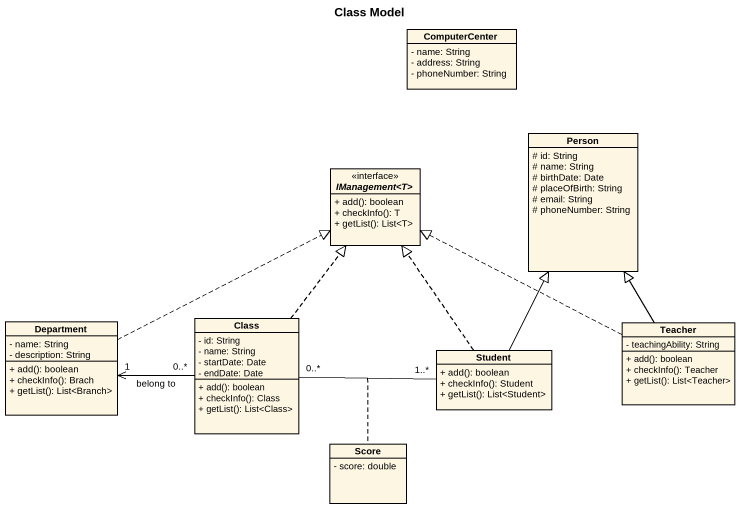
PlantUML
@startuml
title Class Model
hide circle
hide empty members
skinparam classAttributeIconSize 0
class ComputerCenter {
  - name: String
  - address: String
  - phoneNumber: String
}
class "Person" as Person_ {
  # id: String
  # name: String
  # birthDate: Date
  # placeOfBirth: String
  # email: String
  # phoneNumber: String
}
interface "IManagement<T>" as IManagement_T {
  + add(): boolean
  + checkInfo(): T
  + getList(): List<T>
}
class Department {
  - name: String
  - description: String
  + add(): boolean
  + checkInfo(): Brach
  + getList(): List<Branch>
}
class "Class" as Class_ {
  - id: String
  - name: String
  - startDate: Date
  - endDate: Date
  + add(): boolean
  + checkInfo(): Class
  + getList(): List<Class>
}
class Teacher {
  - teachingAbility: String
  + add(): boolean
  + checkInfo(): Teacher
  + getList(): List<Teacher>
}
class Student {
  + add(): boolean
  + checkInfo(): Student
  + getList(): List<Student>
}
class Score {
  - score: double
}
Department .right.|> IManagement_T
Class_ .up.|> IManagement_T
Class_ "0..*" -left-> "1" Department : belong to
Class_ "0..*" -right- "1..*" Student
(Class_, Student) .. Score
Teacher -up-|> Person_
Teacher .left.|> IManagement_T
Student -up-|> Person_
Student .up.|> IManagement_T
@enduml
